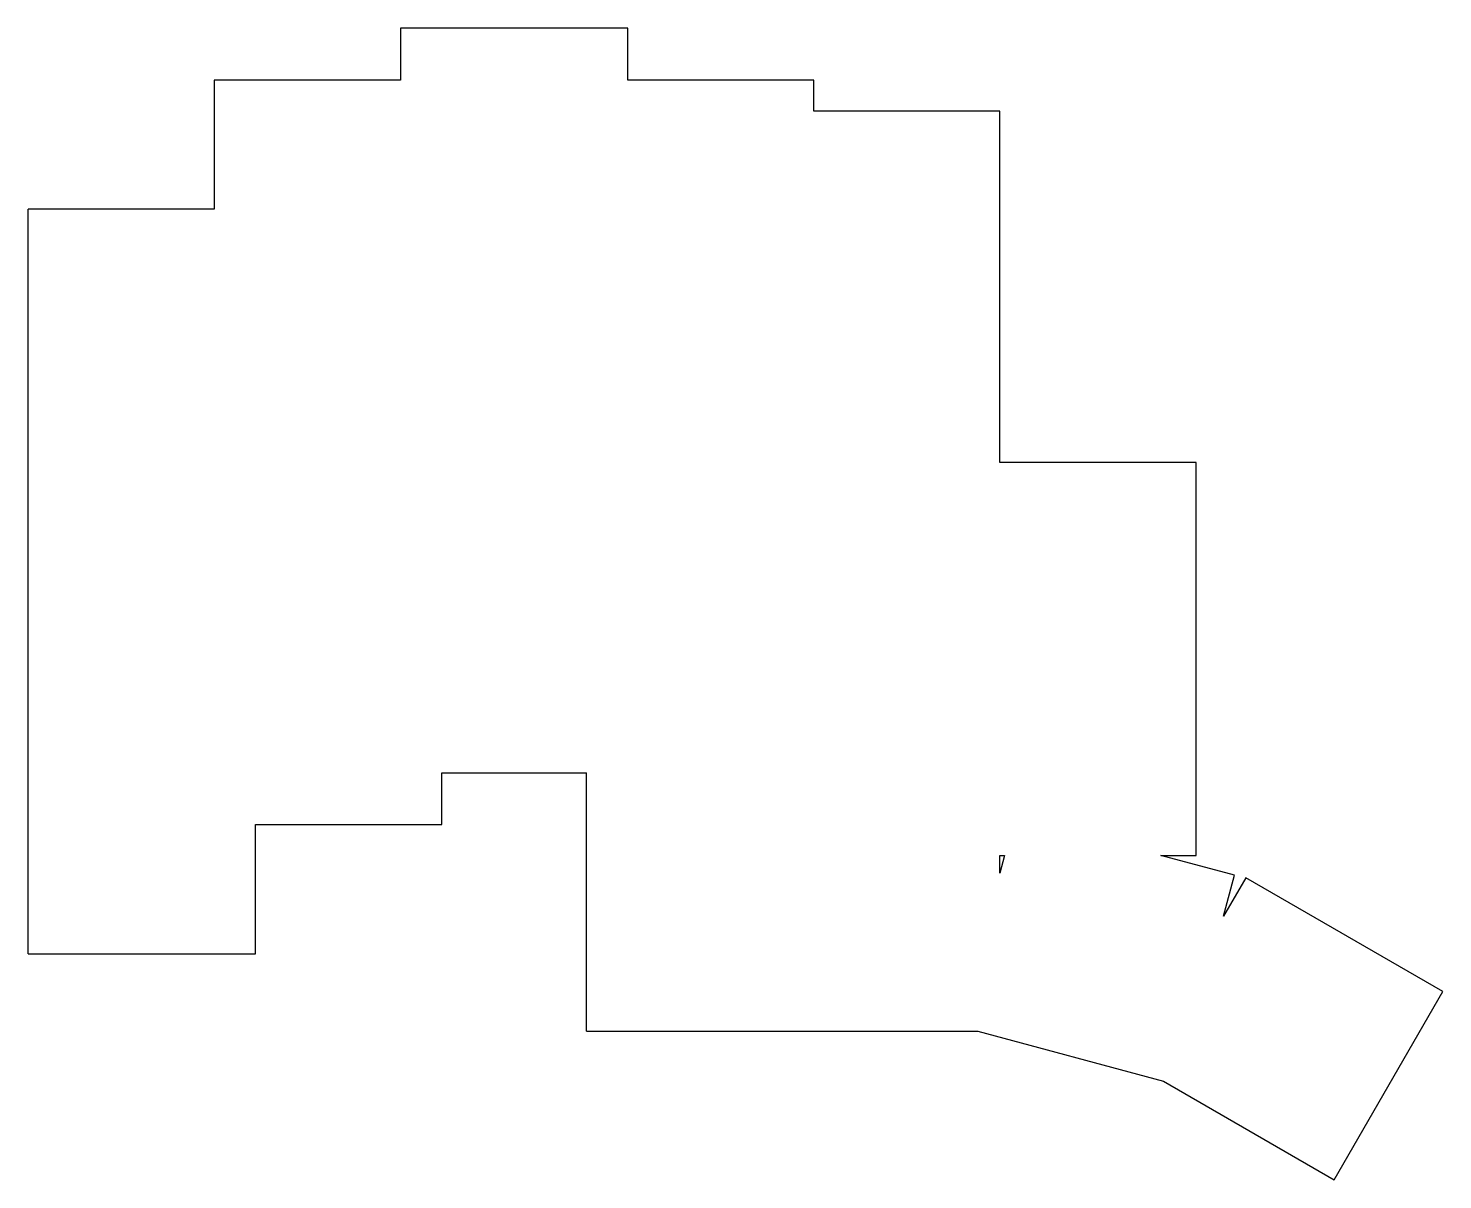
# Model space of a CAD drawing. Header units: millimetres. Extents: x 89 to 226, y -132 to -21.
import ezdxf

# ---------------------------------------------------------------- set-up
doc = ezdxf.new("R2010")
doc.units = ezdxf.units.MM

msp = doc.modelspace()

# ---------------------------------------------------------------- linework, layer by layer
for p, q in [((147, -21), (125, -21)), ((125, -21), (125, -26)), ((147, -26), (147, -21)), ((125, -26), (107, -26)), ((107, -26), (107, -38.5)), ((165, -26), (147, -26)), ((165, -29), (165, -26)), ((183, -29), (165, -29)), ((183, -63), (183, -29)), ((89, -110.5), (89, -38.5)), ((107, -38.5), (89, -38.5)), ((202, -63), (183, -63)), ((202, -101), (202, -63)), ((129, -98), (129, -93)), ((129, -93), (143, -93)), ((143, -118), (143, -93)), ((111, -110.5), (111, -98)), ((111, -98), (129, -98)), ((183, -101), (183.46, -101)), ((183, -102.71), (183, -101)), ((183.46, -101), (183, -102.71)), ((198.58, -101), (202, -101)), ((205.72, -102.91), (198.58, -101)), ((204.66, -106.88), (205.72, -102.91)), ((206.81, -103.16), (204.66, -106.88)), ((225.86, -114.16), (206.81, -103.16)), ((89, -110.5), (111, -110.5)), ((215.36, -132.35), (225.86, -114.16)), ((143, -118), (180.89, -118)), ((180.89, -118), (198.83, -122.81)), ((198.83, -122.81), (215.36, -132.35))]:
    msp.add_line(p, q)

doc.saveas('drawing.dxf')
